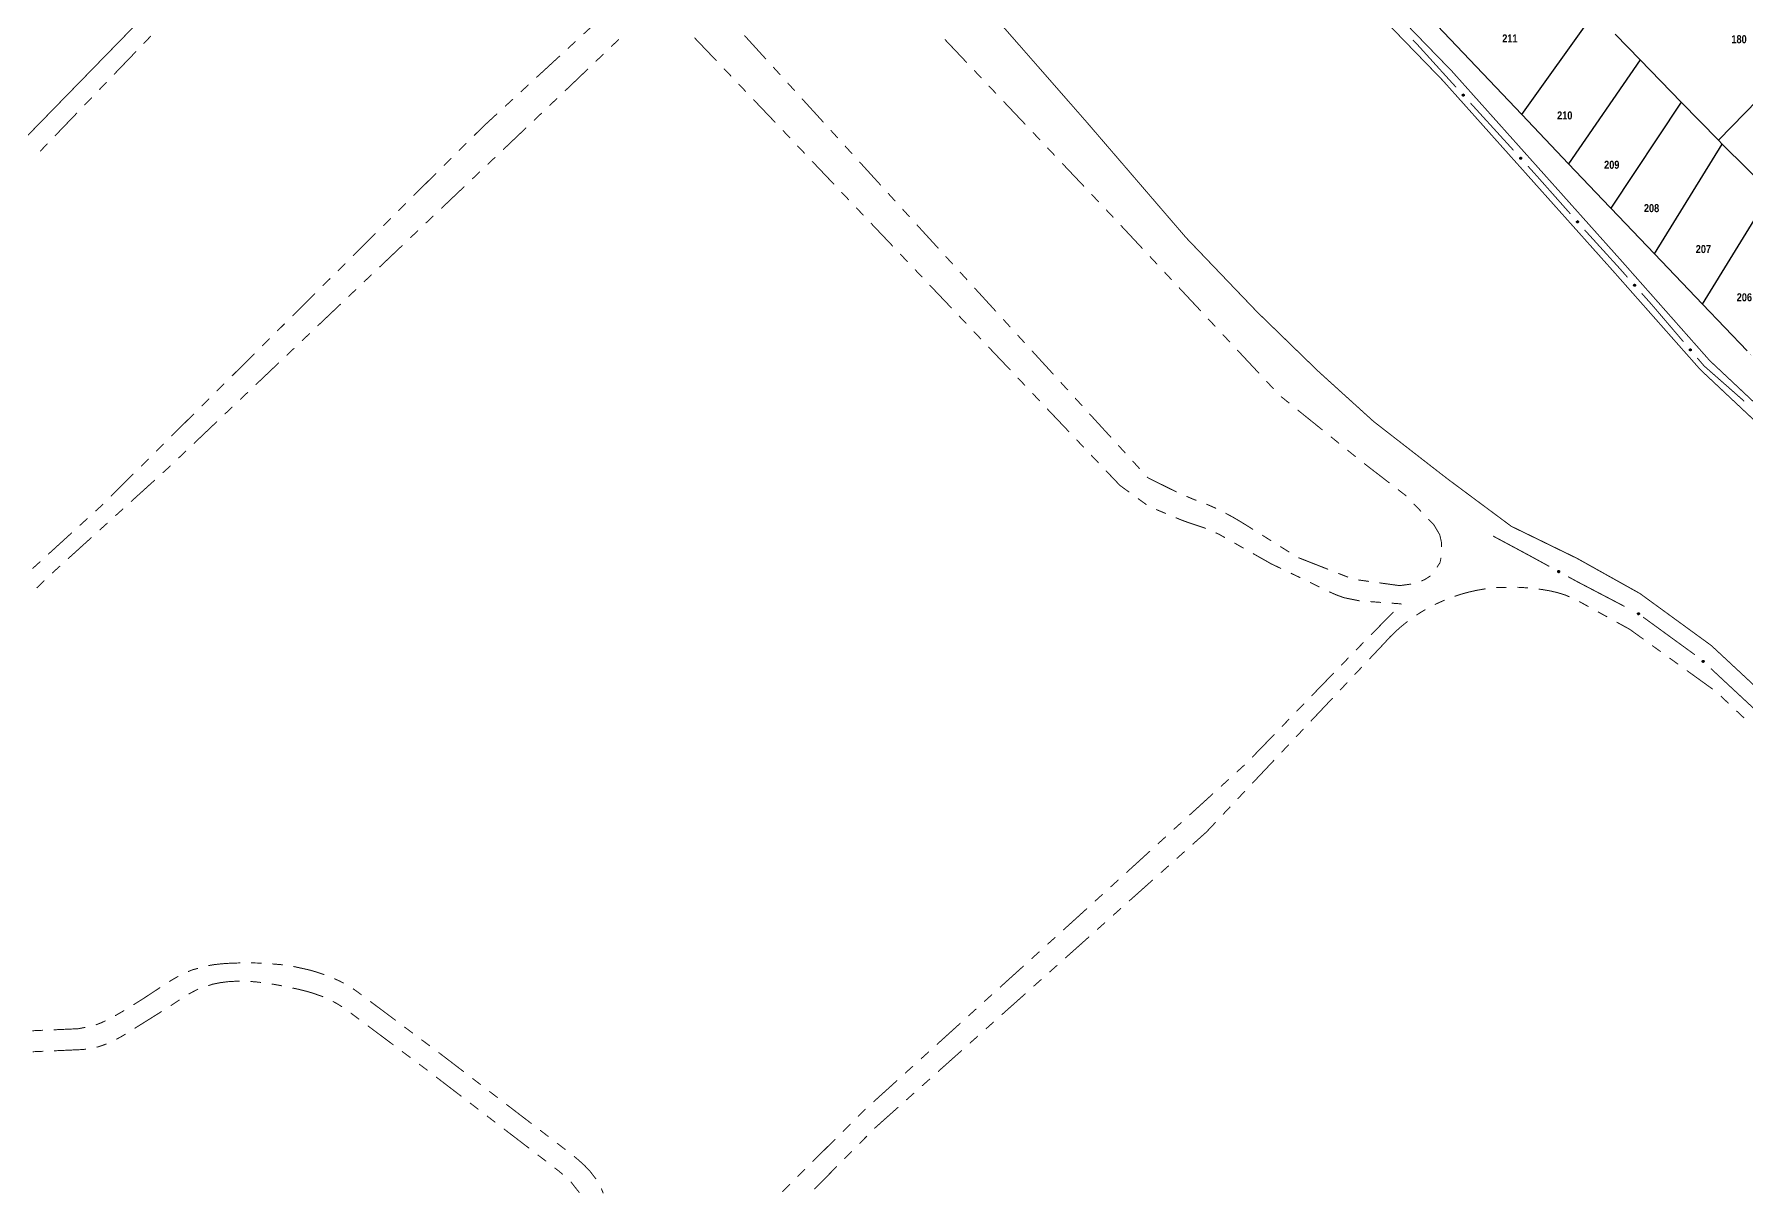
# Model space of a CAD drawing. Extents: x 201549 to 203722, y 4857623 to 4859778.
# Drawn here: x 202361.1 to 202682.2, y 4858445.6 to 4858662.5 of the extents above; entities that cross this region are included whole.
import ezdxf
from ezdxf.enums import TextEntityAlignment as Align

# ---------------------------------------------------------------- set-up
doc = ezdxf.new("R2010")
doc.units = 0
doc.header["$LTSCALE"] = 1.5
doc.header["$MEASUREMENT"] = 0
for name, color, linetype in [('CD-MALHA-LOTES', 40, 'CONTINUOUS'), ('RU-QUADRAS', 6, 'CONTINUOUS'), ('SV-EIXO-RUA-N-PAV', 6, 'CONTINUOUS'), ('SV-RUA-NAO-PAV-S-GUIA-C-GUIA', 7, 'CONTINUOUS'), ('Th_NmrPort', 1, 'CONTINUOUS')]:
    doc.layers.add(name, color=color, linetype=linetype)
doc.styles.get("Standard").update_dxf_attribs({"font": 'swisscbo.ttf'})

msp = doc.modelspace()

# ---------------------------------------------------------------- linework, layer by layer
at = {"layer": 'CD-MALHA-LOTES', "linetype": 'Continuous'}
for p, q in [((202639.97, 4858647.48), (202653.62, 4858666.52)), ((202624.1, 4858664.19), (202639.97, 4858647.48)), ((202657.49, 4858662.54), (202662.15, 4858657.75)), ((202676.85, 4858642.64), (202694.57, 4858660.83)), ((202662.15, 4858657.75), (202648.75, 4858638.23)), ((202662.15, 4858657.75), (202669.87, 4858649.81)), ((202669.87, 4858649.81), (202656.65, 4858629.91)), ((202669.87, 4858649.81), (202676.85, 4858642.64)), ((202639.97, 4858647.48), (202648.75, 4858638.23)), ((202677.58, 4858641.91), (202676.85, 4858642.64)), ((202664.86, 4858621.32), (202677.58, 4858641.91)), ((202677.58, 4858641.91), (202686.74, 4858632.86)), ((202648.75, 4858638.23), (202656.5, 4858630.07)), ((202673.85, 4858611.92), (202686.74, 4858632.86)), ((202656.5, 4858630.07), (202656.65, 4858629.91)), ((202656.65, 4858629.91), (202664.86, 4858621.32)), ((202664.86, 4858621.32), (202673.85, 4858611.92)), ((202673.85, 4858611.92), (202682.24, 4858603.14))]:
    msp.add_line(p, q, dxfattribs=at)
at = {"layer": 'RU-QUADRAS', "linetype": 'Continuous'}
for points in [[(202661.4, 4858799.58, 0.01, 0.01, 0), (202688.71, 4858841.53, 0.01, 0.01, 0), (202804.15, 4858719.63, 0.01, 0.01, 0), (202884.93, 4858635.86, 0.01, 0.01, 0), (202855.53, 4858589.33, 0.01, 0.01, 0.002334857)], [(202628.51, 4858747.6, 0.01, 0.01, 0), (202656.66, 4858788.67, 0.01, 0.01, 0.0019107617), (202823.41, 4858611.49, 0.01, 0.01, 0), (202825.02, 4858613.07, 0.01, 0.01, 0), (202852.56, 4858583.72, 0.01, 0.01, 0), (202823.87, 4858538.54, 0.01, 0.01, 0), (202760.3, 4858605.5, 0.01, 0.01, 0), (202761.22, 4858606.41, 0.01, 0.01, 0), (202682.66, 4858688.47, 0.01, 0.01, 0)], [(202595.46, 4858694.35, 0.01, 0.01, 0), (202622.38, 4858736.81, 0.01, 0.01, 0), (202694.57, 4858660.83, 0.01, 0.01, 0), (202716.7, 4858638.27, 0.01, 0.01, 0), (202765.13, 4858586.05, 0.01, 0.01, 0), (202784.57, 4858564.59, 0.01, 0.01, 0), (202792.21, 4858554.62, 0.01, 0.01, 0), (202814.98, 4858532.14, 0.01, 0.01, 0), (202788.85, 4858491.77, 0.01, 0.01, 0), (202763.69, 4858517.5, 0.01, 0.01, 0)]]:
    msp.add_lwpolyline(points, format="xyseb", close=True, dxfattribs=at)
at = {"layer": 'SV-EIXO-RUA-N-PAV', "const_width": 0.18}
for points in [[(202620.569118, 4858660.410658), (202619.560248, 4858661.437838)], [(202620.945112, 4858659.995335), (202620.569118, 4858660.410658)], [(202625.860558, 4858654.565726), (202620.945112, 4858659.995335)], [(202626.315629, 4858654.065958), (202625.860558, 4858654.565726)], [(202627.662168, 4858652.587164), (202626.315629, 4858654.065958)], [(202638.434481, 4858640.75681), (202630.355247, 4858649.629575)], [(202642.406026, 4858636.395186), (202641.127559, 4858637.799221)], [(202642.473064, 4858636.319498), (202642.406026, 4858636.395186)], [(202649.103416, 4858628.833616), (202642.473064, 4858636.319498)], [(202651.94045, 4858625.630513), (202651.755557, 4858625.839263)], [(202652.425742, 4858625.097093), (202651.94045, 4858625.630513)], [(202658.142952, 4858618.812887), (202652.425742, 4858625.097093)], [(202658.477629, 4858618.435712), (202658.142952, 4858618.812887)], [(202659.805048, 4858616.939731), (202658.477629, 4858618.435712)], [(202664.601756, 4858611.533918), (202662.459887, 4858613.94777)], [(202665.103241, 4858610.945819), (202664.601756, 4858611.533918)], [(202670.294043, 4858604.85849), (202665.103241, 4858610.945819)], [(202674.166385, 4858600.317338), (202672.889444, 4858601.814825)], [(202674.190406, 4858600.296204), (202674.166385, 4858600.317338)], [(202681.51767, 4858593.849098), (202674.190406, 4858600.296204)], [(202681.691185, 4858593.68302), (202681.51767, 4858593.849098)], [(202634.580548, 4858568.423061), (202640.748976, 4858565.113908)], [(202640.748976, 4858565.113908), (202640.88065, 4858565.043269)], [(202640.88065, 4858565.043269), (202645.138415, 4858562.719582)], [(202648.649557, 4858560.803367), (202650.405128, 4858559.845259)], [(202650.405128, 4858559.845259), (202650.5111, 4858559.787424)], [(202650.5111, 4858559.787424), (202659.264072, 4858555.206429)], [(202662.725389, 4858553.218575), (202672.424997, 4858546.153336)], [(202675.451627, 4858543.547793), (202684.233686, 4858535.370052)]]:
    msp.add_lwpolyline(points, dxfattribs=at)
at = {"layer": 'SV-EIXO-RUA-N-PAV'}
for points in [[(202629.02405, 4858650.928019), (202628.975168, 4858650.929613), (202628.933482, 4858650.94098), (202628.901442, 4858650.960467), (202628.87762, 4858650.985069), (202628.856083, 4858651.012984), (202628.840579, 4858651.045918), (202628.831468, 4858651.086283), (202628.832723, 4858651.13533), (202628.847173, 4858651.177268), (202628.864598, 4858651.209702), (202628.888822, 4858651.23602), (202628.91629, 4858651.256487), (202628.951033, 4858651.27146), (202628.992029, 4858651.280294), (202629.041317, 4858651.277838), (202629.082109, 4858651.266415), (202629.112604, 4858651.246752), (202629.138908, 4858651.222232), (202629.160553, 4858651.19347), (202629.175586, 4858651.161053), (202629.184406, 4858651.11976), (202629.181337, 4858651.071145), (202629.170408, 4858651.03033), (202629.151179, 4858650.999567), (202629.126455, 4858650.974214), (202629.09872, 4858650.952273), (202629.066262, 4858650.935309), (202629.02405, 4858650.928019)], [(202639.796363, 4858639.097665), (202639.74748, 4858639.099259), (202639.705794, 4858639.110625), (202639.673755, 4858639.130112), (202639.649932, 4858639.154715), (202639.628396, 4858639.18263), (202639.612892, 4858639.215564), (202639.603781, 4858639.255929), (202639.605036, 4858639.304976), (202639.619486, 4858639.346914), (202639.63691, 4858639.379348), (202639.661134, 4858639.405665), (202639.688603, 4858639.426133), (202639.723345, 4858639.441106), (202639.764342, 4858639.44994), (202639.81363, 4858639.447484), (202639.854421, 4858639.436061), (202639.884917, 4858639.416398), (202639.91122, 4858639.391878), (202639.932866, 4858639.363115), (202639.947899, 4858639.330699), (202639.956719, 4858639.289406), (202639.95365, 4858639.240791), (202639.942721, 4858639.199976), (202639.923492, 4858639.169213), (202639.898768, 4858639.14386), (202639.871033, 4858639.121918), (202639.838575, 4858639.104955), (202639.796363, 4858639.097665)], [(202650.442347, 4858627.155895), (202650.393491, 4858627.158162), (202650.351965, 4858627.1701), (202650.320197, 4858627.190026), (202650.296715, 4858627.214954), (202650.275564, 4858627.243162), (202650.260515, 4858627.276307), (202650.25196, 4858627.316793), (202650.25389, 4858627.365818), (202650.268915, 4858627.407554), (202650.286784, 4858627.439744), (202650.311368, 4858627.465726), (202650.339115, 4858627.485814), (202650.374061, 4858627.500308), (202650.415175, 4858627.508577), (202650.464424, 4858627.505444), (202650.505055, 4858627.49346), (202650.535277, 4858627.47338), (202650.561241, 4858627.4485), (202650.582489, 4858627.419443), (202650.597074, 4858627.386822), (202650.605325, 4858627.345412), (202650.601588, 4858627.296843), (202650.590099, 4858627.256183), (202650.570448, 4858627.225687), (202650.545378, 4858627.200677), (202650.517343, 4858627.179119), (202650.484656, 4858627.162604), (202650.442347, 4858627.155895)], [(202661.145491, 4858615.263217), (202661.096633, 4858615.26544), (202661.055096, 4858615.277341), (202661.02331, 4858615.297238), (202660.999806, 4858615.322145), (202660.97863, 4858615.350334), (202660.96355, 4858615.383465), (202660.954959, 4858615.423944), (202660.956844, 4858615.472971), (202660.971832, 4858615.51472), (202660.989672, 4858615.546927), (202661.014232, 4858615.572931), (202661.041961, 4858615.593043), (202661.076894, 4858615.607569), (202661.118, 4858615.615875), (202661.167253, 4858615.612786), (202661.207894, 4858615.600839), (202661.238134, 4858615.580786), (202661.264121, 4858615.55593), (202661.285395, 4858615.526891), (202661.30001, 4858615.494284), (202661.308298, 4858615.452881), (202661.304605, 4858615.404309), (202661.293152, 4858615.363639), (202661.273529, 4858615.333125), (202661.248481, 4858615.308092), (202661.220466, 4858615.286509), (202661.187793, 4858615.269964), (202661.145491, 4858615.263217)], [(202671.601209, 4858603.155903), (202671.552404, 4858603.159087), (202671.51111, 4858603.171804), (202671.479722, 4858603.192324), (202671.456713, 4858603.217688), (202671.436096, 4858603.246289), (202671.421672, 4858603.279711), (202671.413879, 4858603.320351), (202671.41673, 4858603.369331), (202671.432537, 4858603.410777), (202671.451008, 4858603.442626), (202671.476076, 4858603.468141), (202671.504195, 4858603.487704), (202671.539407, 4858603.501539), (202671.580669, 4858603.509034), (202671.629851, 4858603.504975), (202671.670249, 4858603.49223), (202671.700089, 4858603.471586), (202671.725581, 4858603.446222), (202671.746279, 4858603.416771), (202671.760249, 4858603.383882), (202671.76772, 4858603.342324), (202671.763071, 4858603.293834), (202671.750819, 4858603.253397), (202671.730599, 4858603.223276), (202671.705064, 4858603.198741), (202671.676629, 4858603.177714), (202671.643636, 4858603.161816), (202671.601209, 4858603.155903)], [(202646.8206, 4858561.926932), (202646.867324, 4858561.941385), (202646.910436, 4858561.944253), (202646.947083, 4858561.936294), (202646.977632, 4858561.920818), (202647.007103, 4858561.901465), (202647.03251, 4858561.875397), (202647.054301, 4858561.840219), (202647.069128, 4858561.79345), (202647.069163, 4858561.749093), (202647.063283, 4858561.712747), (202647.048979, 4858561.679963), (202647.029699, 4858561.651649), (202647.001749, 4858561.626152), (202646.965883, 4858561.604418), (202646.918495, 4858561.590646), (202646.876209, 4858561.588125), (202646.840965, 4858561.596754), (202646.808097, 4858561.611342), (202646.778247, 4858561.631461), (202646.753454, 4858561.657193), (202646.731635, 4858561.693343), (202646.718663, 4858561.740296), (202646.715667, 4858561.782442), (202646.723798, 4858561.817798), (202646.738889, 4858561.849834), (202646.75794, 4858561.879628), (202646.783081, 4858561.906259), (202646.8206, 4858561.926932)], [(202661.814117, 4858554.018538), (202661.862321, 4858554.026814), (202661.905441, 4858554.02407), (202661.940747, 4858554.011429), (202661.969033, 4858553.992125), (202661.995747, 4858553.969115), (202662.017562, 4858553.939975), (202662.034611, 4858553.90227), (202662.043252, 4858553.853974), (202662.037538, 4858553.809985), (202662.026997, 4858553.774709), (202662.008565, 4858553.744054), (202661.985778, 4858553.718478), (202661.95476, 4858553.696818), (202661.91638, 4858553.679915), (202661.867606, 4858553.672401), (202661.82535, 4858553.675381), (202661.791522, 4858553.688504), (202661.760821, 4858553.707229), (202661.73383, 4858553.731047), (202661.712581, 4858553.759775), (202661.695631, 4858553.798448), (202661.688853, 4858553.846686), (202661.691344, 4858553.888865), (202661.703989, 4858553.922869), (202661.723104, 4858553.952679), (202661.745856, 4858553.979753), (202661.774236, 4858554.002901), (202661.814117, 4858554.018538)], [(202673.957817, 4858545.089226), (202674.006665, 4858545.09166), (202674.049145, 4858545.083763), (202674.08268, 4858545.066979), (202674.108446, 4858545.04442), (202674.132207, 4858545.018373), (202674.150369, 4858544.986826), (202674.162771, 4858544.947348), (202674.165557, 4858544.898364), (202674.154607, 4858544.855379), (202674.139911, 4858544.821621), (202674.117936, 4858544.793399), (202674.092245, 4858544.770741), (202674.058852, 4858544.752959), (202674.018722, 4858544.740781), (202673.969399, 4858544.739172), (202673.927806, 4858544.7472), (202673.895796, 4858544.764286), (202673.867563, 4858544.786558), (202673.843624, 4858544.813441), (202673.825974, 4858544.844511), (202673.813786, 4858544.884938), (202673.812843, 4858544.933641), (202673.820376, 4858544.975216), (202673.837008, 4858545.007458), (202673.859561, 4858545.03476), (202673.885397, 4858545.058909), (202673.916348, 4858545.078486), (202673.957817, 4858545.089226)]]:
    msp.add_lwpolyline(points, close=True, dxfattribs=at)
for points in [[(202629.02405, 4858650.928019), (202628.831468, 4858651.086283)], [(202629.066262, 4858650.935309), (202628.832723, 4858651.13533)], [(202629.04592, 4858650.933496), (202628.835859, 4858651.109468)], [(202628.975168, 4858650.929613), (202628.840579, 4858651.045918)], [(202628.997459, 4858650.929969), (202628.841314, 4858651.060916)], [(202629.079411, 4858650.947383), (202628.842709, 4858651.152613)], [(202629.09872, 4858650.952273), (202628.847173, 4858651.177268)], [(202628.951376, 4858650.93599), (202628.85502, 4858651.02357)], [(202628.933482, 4858650.94098), (202628.856083, 4858651.012984)], [(202629.109228, 4858650.965306), (202628.857916, 4858651.188606)], [(202629.126455, 4858650.974214), (202628.864598, 4858651.209702)], [(202629.137387, 4858650.989102), (202628.879826, 4858651.22332)], [(202629.151179, 4858650.999567), (202628.888822, 4858651.23602)], [(202629.159026, 4858651.018032), (202628.904958, 4858651.24436)], [(202629.170408, 4858651.03033), (202628.91629, 4858651.256487)], [(202629.175152, 4858651.053017), (202628.937621, 4858651.261183)], [(202629.181337, 4858651.071145), (202628.951033, 4858651.27146)], [(202629.179155, 4858651.097261), (202628.973959, 4858651.273971)], [(202629.184406, 4858651.11976), (202628.992029, 4858651.280294)], [(202629.174529, 4858651.142876), (202629.02224, 4858651.273643)], [(202629.175586, 4858651.161053), (202629.041317, 4858651.277838)], [(202629.164678, 4858651.180042), (202629.066394, 4858651.267712)], [(202629.160553, 4858651.19347), (202629.082109, 4858651.266415)], [(202639.796363, 4858639.097665), (202639.603781, 4858639.255929)], [(202639.838575, 4858639.104955), (202639.605036, 4858639.304976)], [(202639.818233, 4858639.103142), (202639.608172, 4858639.279113)], [(202639.74748, 4858639.099259), (202639.612892, 4858639.215564)], [(202639.769771, 4858639.099615), (202639.613627, 4858639.230562)], [(202639.851724, 4858639.117029), (202639.615021, 4858639.322259)], [(202639.871033, 4858639.121918), (202639.619486, 4858639.346914)], [(202639.723689, 4858639.105636), (202639.627333, 4858639.193216)], [(202639.705794, 4858639.110625), (202639.628396, 4858639.18263)], [(202639.88154, 4858639.134952), (202639.630229, 4858639.358252)], [(202639.898768, 4858639.14386), (202639.63691, 4858639.379348)], [(202639.9097, 4858639.158748), (202639.652138, 4858639.392966)], [(202639.923492, 4858639.169213), (202639.661134, 4858639.405665)], [(202639.931339, 4858639.187678), (202639.677271, 4858639.414005)], [(202639.942721, 4858639.199976), (202639.688603, 4858639.426133)], [(202639.947465, 4858639.222662), (202639.709934, 4858639.430829)], [(202639.95365, 4858639.240791), (202639.723345, 4858639.441106)], [(202639.951468, 4858639.266907), (202639.746272, 4858639.443617)], [(202639.956719, 4858639.289406), (202639.764342, 4858639.44994)], [(202639.946842, 4858639.312522), (202639.794552, 4858639.443289)], [(202639.947899, 4858639.330699), (202639.81363, 4858639.447484)], [(202639.936991, 4858639.349688), (202639.838707, 4858639.437358)], [(202639.932866, 4858639.363115), (202639.854421, 4858639.436061)], [(202650.442347, 4858627.155895), (202650.25196, 4858627.316793)], [(202650.484656, 4858627.162604), (202650.25389, 4858627.365818)], [(202650.46429, 4858627.161071), (202650.25667, 4858627.339915)], [(202650.393491, 4858627.158162), (202650.260515, 4858627.276307)], [(202650.415785, 4858627.158211), (202650.261456, 4858627.291293)], [(202650.497969, 4858627.174496), (202650.264112, 4858627.382962)], [(202650.517343, 4858627.179119), (202650.268915, 4858627.407554)], [(202650.36979, 4858627.164865), (202650.274648, 4858627.253762)], [(202650.351965, 4858627.1701), (202650.275564, 4858627.243162)], [(202650.528029, 4858627.192007), (202650.279813, 4858627.418743)], [(202650.545378, 4858627.200677), (202650.286784, 4858627.439744)], [(202650.556514, 4858627.215413), (202650.302198, 4858627.453152)], [(202650.570448, 4858627.225687), (202650.311368, 4858627.465726)], [(202650.578548, 4858627.244043), (202650.327618, 4858627.473844)], [(202650.590099, 4858627.256183), (202650.339115, 4858627.485814)], [(202650.595154, 4858627.278802), (202650.360509, 4858627.490216)], [(202650.601588, 4858627.296843), (202650.374061, 4858627.500308)], [(202650.599765, 4858627.322988), (202650.397019, 4858627.502503)], [(202650.605325, 4858627.345412), (202650.415175, 4858627.508577)], [(202650.595767, 4858627.368662), (202650.445291, 4858627.501511)], [(202650.597074, 4858627.386822), (202650.464424, 4858627.505444)], [(202650.586428, 4858627.40596), (202650.48936, 4858627.494973)], [(202650.582489, 4858627.419443), (202650.505055, 4858627.49346)], [(202661.145491, 4858615.263217), (202660.954959, 4858615.423944)], [(202661.187793, 4858615.269964), (202660.956844, 4858615.472971)], [(202661.167429, 4858615.268413), (202660.959648, 4858615.44707)], [(202661.096633, 4858615.26544), (202660.96355, 4858615.383465)], [(202661.118927, 4858615.265509), (202660.964478, 4858615.398453)], [(202661.201096, 4858615.281869), (202660.967051, 4858615.490124)], [(202661.220466, 4858615.286509), (202660.971832, 4858615.51472)], [(202661.072925, 4858615.272122), (202660.977703, 4858615.360933)], [(202661.055096, 4858615.277341), (202660.97863, 4858615.350334)], [(202661.231141, 4858615.299406), (202660.98272, 4858615.525919)], [(202661.248481, 4858615.308092), (202660.989672, 4858615.546927)], [(202661.259604, 4858615.322838), (202661.005074, 4858615.560348)], [(202661.273529, 4858615.333125), (202661.014232, 4858615.572931)], [(202661.281612, 4858615.351488), (202661.030475, 4858615.581063)], [(202661.293152, 4858615.363639), (202661.041961, 4858615.593043)], [(202661.298187, 4858615.386262), (202661.063351, 4858615.597465)], [(202661.304605, 4858615.404309), (202661.076894, 4858615.607569)], [(202661.302758, 4858615.430452), (202661.09985, 4858615.609785)], [(202661.308298, 4858615.452881), (202661.118, 4858615.615875)], [(202661.298719, 4858615.476123), (202661.148123, 4858615.608836)], [(202661.30001, 4858615.494284), (202661.167253, 4858615.612786)], [(202661.289346, 4858615.513412), (202661.192198, 4858615.602338)], [(202661.285395, 4858615.526891), (202661.207894, 4858615.600839)], [(202671.763071, 4858603.293834), (202671.539407, 4858603.501539)], [(202671.76174, 4858603.320008), (202671.562403, 4858603.503302)], [(202671.76772, 4858603.342324), (202671.580669, 4858603.509034)], [(202671.758601, 4858603.365749), (202671.610647, 4858603.501403)], [(202671.760249, 4858603.383882), (202671.629851, 4858603.504975)], [(202671.601209, 4858603.155903), (202671.413879, 4858603.320351)], [(202671.643636, 4858603.161816), (202671.41673, 4858603.369331)], [(202671.623245, 4858603.160666), (202671.419023, 4858603.34338)], [(202671.552404, 4858603.159087), (202671.421672, 4858603.279711)], [(202671.574695, 4858603.158718), (202671.422895, 4858603.294677)], [(202671.657171, 4858603.173456), (202671.427273, 4858603.38628)], [(202671.676629, 4858603.177714), (202671.432537, 4858603.410777)], [(202671.528833, 4858603.166235), (202671.435379, 4858603.256904)], [(202671.51111, 4858603.171804), (202671.436096, 4858603.246289)], [(202671.687555, 4858603.190398), (202671.443644, 4858603.421759)], [(202671.705064, 4858603.198741), (202671.451008, 4858603.442626)], [(202671.716474, 4858603.213265), (202671.466671, 4858603.455741)], [(202671.730599, 4858603.223276), (202671.476076, 4858603.468141)], [(202671.739043, 4858603.241476), (202671.492475, 4858603.475952)], [(202671.750819, 4858603.253397), (202671.504195, 4858603.487704)], [(202671.756299, 4858603.275917), (202671.525668, 4858603.491703)], [(202671.749964, 4858603.403216), (202671.654586, 4858603.494038)], [(202671.746279, 4858603.416771), (202671.670249, 4858603.49223)], [(202646.715667, 4858561.782442), (202647.029699, 4858561.651649)], [(202646.71859, 4858561.75945), (202647.01107, 4858561.640245)], [(202646.72241, 4858561.797782), (202647.03645, 4858561.666811)], [(202646.723798, 4858561.817798), (202647.048979, 4858561.679963)], [(202646.733417, 4858561.832192), (202647.053336, 4858561.694904)], [(202646.738889, 4858561.849834), (202647.063283, 4858561.712747)], [(202646.752264, 4858561.863878), (202647.06271, 4858561.734868)], [(202646.75794, 4858561.879628), (202647.069163, 4858561.749093)], [(202646.774595, 4858561.890554), (202647.065333, 4858561.773854)], [(202646.783081, 4858561.906259), (202647.069128, 4858561.79345)], [(202646.801717, 4858561.914615), (202647.05772, 4858561.816872)], [(202646.8206, 4858561.926932), (202647.054301, 4858561.840219)], [(202646.84637, 4858561.933771), (202647.036712, 4858561.860981)], [(202646.867324, 4858561.941385), (202647.03251, 4858561.875397)], [(202646.891893, 4858561.943126), (202647.011563, 4858561.891806)], [(202646.910436, 4858561.944253), (202647.007103, 4858561.901465)], [(202646.718663, 4858561.740296), (202647.001749, 4858561.626152)], [(202646.729252, 4858561.716323), (202646.980899, 4858561.616294)], [(202646.731635, 4858561.693343), (202646.965883, 4858561.604418)], [(202646.748518, 4858561.674718), (202646.935157, 4858561.600841)], [(202646.753454, 4858561.657193), (202646.918495, 4858561.590646)], [(202646.769964, 4858561.642806), (202646.891486, 4858561.59203)], [(202646.778247, 4858561.631461), (202646.876209, 4858561.588125)], [(202661.688853, 4858553.846686), (202661.95476, 4858553.696818)], [(202661.691263, 4858553.865688), (202661.965828, 4858553.709585)], [(202661.691344, 4858553.888865), (202661.985778, 4858553.718478)], [(202661.695631, 4858553.798448), (202661.91638, 4858553.679915)], [(202661.696247, 4858553.821543), (202661.932808, 4858553.689745)], [(202661.700019, 4858553.903202), (202661.994437, 4858553.732638)], [(202661.703989, 4858553.922869), (202662.008565, 4858553.744054)], [(202661.709958, 4858553.777792), (202661.885449, 4858553.68035)], [(202661.712581, 4858553.759775), (202661.867606, 4858553.672401)], [(202661.715392, 4858553.935895), (202662.014821, 4858553.758305)], [(202661.723104, 4858553.952679), (202662.026997, 4858553.774709)], [(202661.727088, 4858553.743369), (202661.841004, 4858553.677273)], [(202661.73383, 4858553.731047), (202661.82535, 4858553.675381)], [(202661.738187, 4858553.964871), (202662.029296, 4858553.796717)], [(202661.745856, 4858553.979753), (202662.037538, 4858553.809985)], [(202661.763786, 4858553.988428), (202662.036949, 4858553.835035)], [(202661.774236, 4858554.002901), (202662.043252, 4858553.853974)], [(202661.793797, 4858554.008771), (202662.034975, 4858553.878676)], [(202661.814117, 4858554.018538), (202662.034611, 4858553.90227)], [(202661.840557, 4858554.021979), (202662.019861, 4858553.925136)], [(202661.862321, 4858554.026814), (202662.017562, 4858553.939975)], [(202661.886908, 4858554.025356), (202661.998918, 4858553.95896)], [(202661.905441, 4858554.02407), (202661.995747, 4858553.969115)], [(202673.812843, 4858544.933641), (202674.058852, 4858544.752959)], [(202673.813786, 4858544.884938), (202674.018722, 4858544.740781)], [(202673.817167, 4858544.907792), (202674.03621, 4858544.74857)], [(202673.817515, 4858544.952217), (202674.071372, 4858544.764305)], [(202673.820376, 4858544.975216), (202674.092245, 4858544.770741)], [(202673.825532, 4858544.862713), (202673.988067, 4858544.744924)], [(202673.825974, 4858544.844511), (202673.969399, 4858544.739172)], [(202673.830707, 4858544.988409), (202674.10254, 4858544.78376)], [(202673.837008, 4858545.007458), (202674.117936, 4858544.793399)], [(202673.838408, 4858544.826484), (202673.943574, 4858544.7472)], [(202673.843624, 4858544.813441), (202673.927806, 4858544.7472)], [(202673.849892, 4858545.019023), (202674.125856, 4858544.806796)], [(202673.859561, 4858545.03476), (202674.139911, 4858544.821621)], [(202673.875997, 4858545.045055), (202674.144834, 4858544.843195)], [(202673.885397, 4858545.058909), (202674.154607, 4858544.855379)], [(202673.904238, 4858545.065371), (202674.157028, 4858544.880318)], [(202673.916348, 4858545.078486), (202674.165557, 4858544.898364)], [(202673.936472, 4858545.081967), (202674.160303, 4858544.923881)], [(202673.957817, 4858545.089226), (202674.162771, 4858544.947348)], [(202673.984479, 4858545.08947), (202674.150871, 4858544.971819)], [(202674.006665, 4858545.09166), (202674.150369, 4858544.986826)], [(202674.0309, 4858545.087263), (202674.134137, 4858545.00791)], [(202674.049145, 4858545.083763), (202674.132207, 4858545.018373)]]:
    msp.add_lwpolyline(points, dxfattribs=at)
at = {"layer": 'SV-RUA-NAO-PAV-S-GUIA-C-GUIA', "const_width": 0.18}
for points in [[(202318.585649, 4858977.370266), (202374.14505, 4858917.261829), (202405.011399, 4858887.104291), (202418.552271, 4858872.636165), (202455.927819, 4858832.70121), (202524.504448, 4858762.252487), (202563.225698, 4858719.612693), (202595.416012, 4858684.554781), (202625.13659, 4858653.891855), (202656.829704, 4858618.431384), (202673.455837, 4858599.628108), (202693.126151, 4858581.137909), (202720.939641, 4858552.319247), (202748.537629, 4858526.5033), (202771.893894, 4858500.219096), (202791.309873, 4858483.253772)], [(202318.584969, 4858899.062128), (202357.210689, 4858861.674291), (202417.930268, 4858799.067125), (202484.835052, 4858730.082474), (202558.268677, 4858646.20367), (202577.057863, 4858624.355754), (202590.362812, 4858610.444513), (202601.805606, 4858599.328868), (202612.190919, 4858589.910854), (202626.028535, 4858579.155633), (202638.008993, 4858570.244884), (202650.323711, 4858564.239026), (202662.142281, 4858557.630372), (202675.525263, 4858547.874457), (202690.690722, 4858533.752577), (202705.536082, 4858518.412371), (202722.813143, 4858501.565689)], [(202318.582402, 4858603.358945), (202323.905298, 4858608.538537), (202359.292181, 4858642.972732), (202396.656098, 4858681.31034), (202429.536082, 4858716.907216), (202413.958388, 4858733.057005), (202392.608247, 4858755.319588), (202365.762887, 4858729.340206), (202318.583101, 4858683.808736)], [(202823.685545, 4858534.622705), (202819.781804, 4858537.563798), (202816.227273, 4858539.351122), (202811.472569, 4858541.483855), (202806.05825, 4858545.616243), (202780.797, 4858573.344238), (202750.675664, 4858604.255791), (202704.826679, 4858654.024432), (202644.420539, 4858718.449989), (202621.938144, 4858742.608247), (202606.226804, 4858716.257732), (202597.938144, 4858701.721649), (202592.494845, 4858691.701031), (202597.19088, 4858686.22921), (202626.922861, 4858655.55452), (202658.653185, 4858620.052414), (202675.208997, 4858601.328669), (202694.840485, 4858582.874966), (202722.65191, 4858554.058444), (202750.286622, 4858528.208144), (202773.621695, 4858501.947789), (202792.575485, 4858485.297679)], [(202381.564433, 4858660.756085), (202382.949771, 4858662.198596)], [(202465.526294, 4858663.910575), (202464.055789, 4858662.554989)], [(202470.686876, 4858661.573312), (202469.242778, 4858660.189628)], [(202488.995128, 4858657.543846), (202484.854704, 4858661.886298)], [(202494.239, 4858662.290942), (202498.277396, 4858657.853447)], [(202535.920232, 4858657.214114), (202531.795244, 4858661.571232)], [(202376.023079, 4858654.986041), (202380.179094, 4858659.313574)], [(202459.644272, 4858658.488231), (202455.232754, 4858654.421474)], [(202462.585283, 4858661.199403), (202461.114777, 4858659.843817)], [(202467.798681, 4858658.805944), (202466.354583, 4858657.422259)], [(202464.910486, 4858656.038575), (202461.300242, 4858652.579364)], [(202491.75541, 4858654.648878), (202490.375269, 4858656.096362)], [(202499.623528, 4858656.374282), (202500.969659, 4858654.895117)], [(202538.670224, 4858654.309369), (202537.295228, 4858655.761742)], [(202373.252402, 4858652.101019), (202374.637741, 4858653.54353)], [(202453.762249, 4858653.065888), (202452.291743, 4858651.710302)], [(202461.11919, 4858652.405887), (202460.576083, 4858651.889734)], [(202461.300242, 4858652.579364), (202461.11919, 4858652.405887)], [(202494.515693, 4858651.75391), (202493.135552, 4858653.201394)], [(202502.315791, 4858653.415952), (202503.661923, 4858651.936787)], [(202541.420217, 4858651.404624), (202540.045221, 4858652.856997)], [(202370.481726, 4858649.215998), (202371.867064, 4858650.658509)], [(202450.821237, 4858650.354716), (202449.350732, 4858648.99913)], [(202459.126352, 4858650.511953), (202457.676621, 4858649.134172)], [(202500.036258, 4858645.963973), (202495.895834, 4858650.306425)], [(202505.008055, 4858650.457622), (202509.04645, 4858646.020127)], [(202546.920201, 4858645.595135), (202542.795213, 4858649.952252)], [(202364.940372, 4858643.445954), (202369.096387, 4858647.773487)], [(202445.247423, 4858645.216495), (202443.531129, 4858643.511561)], [(202445.674467, 4858645.610166), (202445.247423, 4858645.216495)], [(202447.880226, 4858647.643545), (202445.674467, 4858645.610166)], [(202456.22689, 4858647.756391), (202454.777159, 4858646.37861)], [(202362.169696, 4858640.560932), (202363.555034, 4858642.003443)], [(202442.112227, 4858642.102051), (202440.693325, 4858640.692541)], [(202453.327428, 4858645.00083), (202448.978235, 4858640.867487)], [(202502.791719, 4858643.064418), (202501.414833, 4858644.515)], [(202510.392582, 4858644.540962), (202511.738713, 4858643.061797)], [(202549.670193, 4858642.69039), (202548.295197, 4858644.142762)], [(202439.274424, 4858639.283031), (202437.855522, 4858637.873521)], [(202447.528504, 4858639.489706), (202446.078773, 4858638.111925)], [(202505.54549, 4858640.163256), (202504.168604, 4858641.613837)], [(202513.084845, 4858641.582631), (202514.430977, 4858640.103466)], [(202552.420185, 4858639.785645), (202551.045189, 4858641.238017)], [(202436.436621, 4858636.464011), (202432.179916, 4858632.235482)], [(202444.629042, 4858636.734145), (202443.179311, 4858635.356364)], [(202511.053032, 4858634.36093), (202506.922375, 4858638.712674)], [(202515.777109, 4858638.624301), (202519.815504, 4858634.186806)], [(202557.92017, 4858633.976155), (202553.795181, 4858638.333272)], [(202441.72958, 4858633.978583), (202437.380387, 4858629.84524)], [(202513.806803, 4858631.459768), (202512.429917, 4858632.910349)], [(202521.161636, 4858632.707641), (202522.507768, 4858631.228476)], [(202560.670162, 4858631.07141), (202559.295166, 4858632.523782)], [(202430.761014, 4858630.825972), (202429.342113, 4858629.416462)], [(202516.560574, 4858628.558605), (202515.183688, 4858630.009186)], [(202523.853899, 4858629.749311), (202523.95284, 4858629.640593)], [(202523.95284, 4858629.640593), (202525.202386, 4858628.272293)], [(202563.054976, 4858628.552393), (202562.045158, 4858629.619038)], [(202427.923211, 4858628.006952), (202426.504309, 4858626.597442)], [(202435.930656, 4858628.46746), (202434.480925, 4858627.089679)], [(202522.068116, 4858622.756279), (202517.937459, 4858627.108023)], [(202526.55106, 4858626.795445), (202530.59708, 4858622.364901)], [(202563.417584, 4858628.164248), (202563.054976, 4858628.552393)], [(202568.878862, 4858622.318357), (202564.782904, 4858626.702775)], [(202425.085408, 4858625.187932), (202420.828703, 4858620.959402)], [(202430.131732, 4858622.956336), (202425.782539, 4858618.822994)], [(202433.031194, 4858625.711898), (202431.581463, 4858624.334117)], [(202419.409801, 4858619.549892), (202417.9909, 4858618.140382)], [(202524.821887, 4858619.855117), (202523.445002, 4858621.305698)], [(202531.945753, 4858620.888053), (202533.294427, 4858619.411205)], [(202571.609501, 4858619.395411), (202570.244181, 4858620.856884)], [(202416.387119, 4858616.547217), (202415.153096, 4858615.321362)], [(202416.571998, 4858616.730872), (202416.387119, 4858616.547217)], [(202424.332808, 4858617.445213), (202422.883077, 4858616.067432)], [(202527.575658, 4858616.953954), (202526.198773, 4858618.404535)], [(202534.6431, 4858617.934357), (202535.991774, 4858616.457509)], [(202574.34014, 4858616.472465), (202572.97482, 4858617.933938)], [(202413.734195, 4858613.911853), (202409.47749, 4858609.683323)], [(202421.433346, 4858614.689651), (202419.983615, 4858613.31187)], [(202533.0832, 4858611.151629), (202528.952544, 4858615.503373)], [(202537.340447, 4858614.980661), (202541.386468, 4858610.550117)], [(202579.801417, 4858610.626574), (202575.705459, 4858615.010993)], [(202416.330411, 4858609.839976), (202414.18469, 4858607.800747)], [(202416.359287, 4858609.867418), (202416.330411, 4858609.839976)], [(202418.533884, 4858611.93409), (202416.359287, 4858609.867418)], [(202408.058588, 4858608.273813), (202406.639687, 4858606.864303)], [(202535.836971, 4858608.250466), (202534.460086, 4858609.701047)], [(202538.590742, 4858605.349303), (202537.213857, 4858606.799884)], [(202542.735141, 4858609.073269), (202544.083815, 4858607.596421)], [(202582.532056, 4858607.703628), (202581.166737, 4858609.165101)], [(202405.220785, 4858605.454793), (202403.801884, 4858604.045283)], [(202409.835497, 4858603.667405), (202408.385766, 4858602.289624)], [(202412.734959, 4858606.422966), (202411.285228, 4858605.045186)], [(202544.098284, 4858599.546978), (202539.967628, 4858603.898722)], [(202545.432488, 4858606.119573), (202546.781162, 4858604.642726)], [(202585.262695, 4858604.780683), (202583.897375, 4858606.242155)], [(202402.382982, 4858602.635773), (202398.126277, 4858598.407243)], [(202406.936035, 4858600.911843), (202402.586842, 4858596.778501)], [(202548.129835, 4858603.165878), (202552.175855, 4858598.735334)], [(202590.723972, 4858598.934791), (202586.628014, 4858603.31921)], [(202396.707376, 4858596.997733), (202395.288474, 4858595.588223)], [(202546.852055, 4858596.645815), (202545.47517, 4858598.096396)], [(202553.524529, 4858597.258486), (202554.873202, 4858595.781638)], [(202593.454611, 4858596.011845), (202592.089292, 4858597.473318)], [(202393.869572, 4858594.178714), (202392.450671, 4858592.769204)], [(202401.137111, 4858595.40072), (202399.68738, 4858594.022939)], [(202549.605826, 4858593.744652), (202548.228941, 4858595.195234)], [(202556.221876, 4858594.30479), (202557.570549, 4858592.827942)], [(202596.401381, 4858593.321241), (202594.845153, 4858594.577486)], [(202391.031769, 4858591.359694), (202386.775064, 4858587.131164)], [(202398.237649, 4858592.645158), (202396.787918, 4858591.267377)], [(202555.113368, 4858587.942327), (202550.982712, 4858592.294071)], [(202558.919223, 4858591.351094), (202562.965243, 4858586.92055)], [(202602.626295, 4858588.296259), (202597.95761, 4858592.064995)], [(202395.338187, 4858589.889596), (202390.988994, 4858585.756254)], [(202385.356163, 4858585.721654), (202383.937261, 4858584.312144)], [(202389.539263, 4858584.378473), (202388.089532, 4858583.000692)], [(202557.867139, 4858585.041164), (202556.490254, 4858586.491745)], [(202564.313917, 4858585.443702), (202565.66259, 4858583.966854)], [(202605.738752, 4858585.783767), (202604.182524, 4858587.040013)], [(202608.851209, 4858583.271276), (202607.294981, 4858584.527522)], [(202382.51836, 4858582.902634), (202381.099458, 4858581.493124)], [(202386.09709, 4858581.107135), (202385.170301, 4858580.266422)], [(202386.639801, 4858581.622911), (202386.09709, 4858581.107135)], [(202560.62091, 4858582.140001), (202559.244025, 4858583.590583)], [(202567.011263, 4858582.490006), (202568.359937, 4858581.013158)], [(202615.171264, 4858578.366851), (202610.420571, 4858582.031672)], [(202379.680556, 4858580.083614), (202375.423852, 4858575.855084)], [(202383.688971, 4858578.922673), (202379.244983, 4858574.891424)], [(202564.628866, 4858577.917526), (202561.997796, 4858580.68942)], [(202564.773007, 4858577.812696), (202564.628866, 4858577.917526)], [(202566.390479, 4858576.636353), (202564.773007, 4858577.812696)], [(202569.70861, 4858579.53631), (202569.904578, 4858579.321718)], [(202569.904578, 4858579.321718), (202575.285913, 4858576.668185)], [(202569.625423, 4858574.283666), (202568.007951, 4858575.460009)], [(202577.115358, 4858575.86167), (202578.03654, 4858575.472538)], [(202578.03654, 4858575.472538), (202578.525163, 4858575.26613)], [(202578.525163, 4858575.26613), (202578.964972, 4858575.101621)], [(202618.319588, 4858575.938144), (202616.754828, 4858577.145244)], [(202618.335987, 4858575.920964), (202618.319588, 4858575.938144)], [(202371.071447, 4858571.727044), (202369.594388, 4858570.378601)], [(202373.502024, 4858573.945978), (202372.548505, 4858573.075487)], [(202374.00495, 4858574.445575), (202373.502024, 4858573.945978)], [(202377.763654, 4858573.547674), (202376.282324, 4858572.203924)], [(202573.25457, 4858572.632761), (202571.408416, 4858573.401992)], [(202576.010309, 4858571.484536), (202575.100724, 4858571.86353)], [(202576.023828, 4858571.47898), (202576.010309, 4858571.484536)], [(202576.171354, 4858571.418345), (202576.023828, 4858571.47898)], [(202576.960204, 4858571.128253), (202576.171354, 4858571.418345)], [(202580.833802, 4858574.389364), (202581.330654, 4858574.196232)], [(202581.330654, 4858574.196232), (202582.670309, 4858573.598558)], [(202584.451112, 4858572.690209), (202585.333835, 4858572.220314)], [(202585.333835, 4858572.220314), (202585.779055, 4858571.983312)], [(202585.779055, 4858571.983312), (202587.067282, 4858571.22346)], [(202621.09789, 4858573.027542), (202619.716938, 4858574.474253)], [(202623.515464, 4858570.494845), (202622.478841, 4858571.580831)], [(202368.11733, 4858569.030157), (202363.686155, 4858564.984828)], [(202371.838336, 4858568.172676), (202367.394348, 4858564.141427)], [(202374.800995, 4858570.860175), (202373.319665, 4858569.516425)], [(202577.581917, 4858570.899624), (202576.960204, 4858571.128253)], [(202577.902883, 4858570.795019), (202577.581917, 4858570.899624)], [(202579.015039, 4858570.432556), (202577.902883, 4858570.795019)], [(202579.803224, 4858570.171574), (202579.015039, 4858570.432556)], [(202580.4443, 4858569.959302), (202579.803224, 4858570.171574)], [(202580.741886, 4858569.829422), (202580.4443, 4858569.959302)], [(202583.185567, 4858568.762887), (202582.574909, 4858569.029406)], [(202583.475928, 4858568.598399), (202583.185567, 4858568.762887)], [(202584.346015, 4858568.1055), (202583.475928, 4858568.598399)], [(202587.067282, 4858571.22346), (202587.074134, 4858571.219418)], [(202587.074134, 4858571.219418), (202587.919725, 4858570.700643)], [(202587.919725, 4858570.700643), (202588.356047, 4858570.432957)], [(202588.356047, 4858570.432957), (202589.617718, 4858569.643872)], [(202591.311992, 4858568.581124), (202593.006261, 4858567.518366)], [(202623.515464, 4858570.494845), (202623.515564, 4858570.494945)], [(202623.768679, 4858570.065396), (202623.515464, 4858570.494845)], [(202624.607335, 4858568.643044), (202623.768679, 4858570.065396)], [(202624.683104, 4858568.302563), (202624.607335, 4858568.643044)], [(202624.944058, 4858567.129924), (202624.683104, 4858568.302563)], [(202587.826361, 4858566.133904), (202586.086188, 4858567.119702)], [(202593.007735, 4858563.198687), (202589.566534, 4858565.148107)], [(202594.70053, 4858566.455609), (202596.394798, 4858565.392851)], [(202624.947729, 4858566.331257), (202624.944058, 4858567.129924)], [(202362.209097, 4858563.636385), (202360.732038, 4858562.287942)], [(202365.913018, 4858562.797677), (202364.431689, 4858561.453927)], [(202593.048344, 4858563.17932), (202593.007735, 4858563.198687)], [(202594.853553, 4858562.318379), (202593.048344, 4858563.17932)], [(202598.103317, 4858564.358327), (202603.687262, 4858562.162978)], [(202624.057108, 4858562.545781), (202624.623731, 4858563.369758)], [(202624.623731, 4858563.369758), (202624.649279, 4858563.406909)], [(202624.649279, 4858563.406909), (202624.838695, 4858564.342847)], [(202362.984117, 4858560.074072), (202361.543962, 4858558.686285)], [(202598.463972, 4858560.596498), (202596.658763, 4858561.457439)], [(202601.109597, 4858559.322596), (202600.268317, 4858559.733767)], [(202601.166497, 4858559.294145), (202601.109597, 4858559.322596)], [(202602.060914, 4858558.846911), (202601.166497, 4858559.294145)], [(202605.548577, 4858561.431195), (202607.409892, 4858560.699411)], [(202609.32724, 4858560.181922), (202611.308523, 4858559.90894)], [(202613.289806, 4858559.635957), (202616.261729, 4858559.226484)], [(202616.261729, 4858559.226484), (202617.082474, 4858559.113402)], [(202617.082474, 4858559.113402), (202619.233803, 4858559.408708)], [(202621.135228, 4858559.974239), (202621.738004, 4858560.226028)], [(202621.738004, 4858560.226028), (202622.873836, 4858560.949643)], [(202632.199018, 4858558.351834), (202632.926785, 4858558.479706)], [(202632.926785, 4858558.479706), (202633.186218, 4858558.509024)], [(202635.173568, 4858558.73361), (202635.185205, 4858558.734924)], [(202635.185205, 4858558.734924), (202637.172489, 4858558.798157)], [(202639.171532, 4858558.800381), (202639.68249, 4858558.785042)], [(202639.68249, 4858558.785042), (202641.167966, 4858558.685431)], [(202643.155351, 4858558.461356), (202643.725237, 4858558.396817)], [(202605.236563, 4858557.365738), (202603.858548, 4858557.970352)], [(202605.701758, 4858557.196044), (202605.236563, 4858557.365738)], [(202606.651145, 4858556.849726), (202605.701758, 4858557.196044)], [(202607.620952, 4858556.6537), (202606.651145, 4858556.849726)], [(202609.57154, 4858556.25943), (202607.620952, 4858556.6537)], [(202609.581479, 4858556.258711), (202609.57154, 4858556.25943)], [(202613.571029, 4858555.969769), (202611.576254, 4858556.11424)], [(202617.41378, 4858555.691459), (202615.565804, 4858555.825298)], [(202617.310614, 4858555.586484), (202617.41378, 4858555.691459)], [(202623.673434, 4858555.566007), (202623.750797, 4858555.606231)], [(202623.750797, 4858555.606231), (202625.495638, 4858556.390036)], [(202627.363619, 4858557.102794), (202628.313563, 4858557.415214)], [(202628.313563, 4858557.415214), (202628.530326, 4858557.486504)], [(202628.530326, 4858557.486504), (202629.274145, 4858557.692493)], [(202629.274145, 4858557.692493), (202629.981862, 4858557.888484)], [(202629.981862, 4858557.888484), (202631.21637, 4858558.167498)], [(202631.21637, 4858558.167498), (202631.44857, 4858558.219977)], [(202631.44857, 4858558.219977), (202632.199018, 4858558.351834)], [(202643.725237, 4858558.396817), (202645.131359, 4858558.156732)], [(202645.131359, 4858558.156732), (202645.223842, 4858558.140942)], [(202645.223842, 4858558.140942), (202646.106637, 4858557.936412)], [(202646.106637, 4858557.936412), (202646.69804, 4858557.799394)], [(202646.69804, 4858557.799394), (202648.028357, 4858557.386456)], [(202648.028357, 4858557.386456), (202648.134344, 4858557.353558)], [(202648.134344, 4858557.353558), (202648.946078, 4858556.990995)], [(202650.753409, 4858556.13792), (202652.504954, 4858555.172472)], [(202611.703128, 4858549.880689), (202615.908743, 4858554.160035)], [(202617.431917, 4858551.496766), (202618.578313, 4858552.414488)], [(202620.211212, 4858553.568469), (202621.049856, 4858554.113147)], [(202621.049856, 4858554.113147), (202621.103642, 4858554.14808)], [(202621.103642, 4858554.14808), (202621.912297, 4858554.619165)], [(202654.256499, 4858554.207024), (202656.008044, 4858553.241576)], [(202657.759589, 4858552.276127), (202659.511134, 4858551.310679)], [(202614.206959, 4858548.31921), (202614.881485, 4858549.057461)], [(202614.881485, 4858549.057461), (202615.226196, 4858549.434737)], [(202615.226196, 4858549.434737), (202616.287198, 4858550.479377)], [(202616.287198, 4858550.479377), (202616.302404, 4858550.494348)], [(202616.302404, 4858550.494348), (202617.034377, 4858551.143958)], [(202617.034377, 4858551.143958), (202617.431917, 4858551.496766)], [(202659.511134, 4858551.310679), (202660.230233, 4858550.914314)], [(202660.230233, 4858550.914314), (202662.808009, 4858549.054082)], [(202608.899385, 4858547.027791), (202610.301257, 4858548.45424)], [(202611.380509, 4858545.317931), (202614.122851, 4858548.2299)], [(202614.122851, 4858548.2299), (202614.206959, 4858548.31921)], [(202664.429814, 4858547.883719), (202666.051618, 4858546.713356)], [(202600.549079, 4858538.409688), (202604.721365, 4858542.721535)], [(202606.112128, 4858544.158817), (202607.50289, 4858545.5961)], [(202608.638167, 4858542.405963), (202610.009338, 4858543.861947)], [(202667.673423, 4858545.542993), (202669.295228, 4858544.37263)], [(202670.917033, 4858543.202267), (202675.782447, 4858539.691179)], [(202605.895825, 4858539.493994), (202607.266996, 4858540.949978)], [(202597.767555, 4858535.535123), (202599.158317, 4858536.972405)], [(202600.411141, 4858533.670057), (202604.524654, 4858538.03801)], [(202677.298749, 4858538.393007), (202678.755215, 4858537.022348)], [(202594.98603, 4858532.660558), (202596.376792, 4858534.097841)], [(202680.21168, 4858535.651688), (202681.668146, 4858534.281028)], [(202589.422982, 4858526.911429), (202593.595268, 4858531.223276)], [(202597.668799, 4858530.758088), (202599.03997, 4858532.214073)], [(202589.441773, 4858522.022183), (202593.555286, 4858526.390136)], [(202594.926457, 4858527.84612), (202596.297628, 4858529.302104)], [(202586.532216, 4858524.14941), (202588.010294, 4858525.496735)], [(202577.663747, 4858516.065459), (202582.097981, 4858520.107435)], [(202583.57606, 4858521.45476), (202585.054138, 4858522.802085)], [(202586.699432, 4858519.110214), (202588.070603, 4858520.566198)], [(202583.95709, 4858516.198246), (202585.328261, 4858517.65423)], [(202574.707591, 4858513.370809), (202576.185669, 4858514.718134)], [(202580.839086, 4858512.887379), (202582.585919, 4858514.742261)], [(202571.751434, 4858510.676159), (202573.229512, 4858512.023484)], [(202578.26425, 4858510.588049), (202580.501904, 4858512.586275)], [(202580.501904, 4858512.586275), (202580.839086, 4858512.887379)], [(202565.839122, 4858505.286858), (202570.273356, 4858509.328834)], [(202575.280713, 4858507.923747), (202576.772481, 4858509.255898)], [(202562.882965, 4858502.592208), (202564.361043, 4858503.939533)], [(202566.330099, 4858499.930843), (202570.805406, 4858503.927295)], [(202572.297175, 4858505.259446), (202573.788944, 4858506.591596)], [(202559.926809, 4858499.897558), (202561.404887, 4858501.244883)], [(202556.216495, 4858496.515464), (202558.448731, 4858498.550233)], [(202563.346562, 4858497.266541), (202564.83833, 4858498.598692)], [(202554.008045, 4858494.515358), (202555.490453, 4858495.857917)], [(202555.490453, 4858495.857917), (202556.216495, 4858496.515464)], [(202560.363024, 4858494.60224), (202561.854793, 4858495.93439)], [(202551.043227, 4858491.830241), (202552.525636, 4858493.172799)], [(202554.395948, 4858489.273637), (202558.871255, 4858493.270089)], [(202393.724646, 4858487.851375), (202394.711367, 4858488.013794)], [(202394.711367, 4858488.013794), (202394.873492, 4858488.04048)], [(202394.873492, 4858488.04048), (202395.704421, 4858488.129593)], [(202395.704421, 4858488.129593), (202396.378659, 4858488.201901)], [(202396.378659, 4858488.201901), (202397.697923, 4858488.285274)], [(202397.697923, 4858488.285274), (202397.896904, 4858488.297848)], [(202397.896904, 4858488.297848), (202398.697133, 4858488.322936)], [(202398.697133, 4858488.322936), (202399.419434, 4858488.345579)], [(202399.419434, 4858488.345579), (202399.69677, 4858488.34764)], [(202401.696685, 4858488.355188), (202402.696559, 4858488.339355)], [(202402.696559, 4858488.339355), (202402.892023, 4858488.336266)], [(202402.892023, 4858488.336266), (202403.695889, 4858488.304037)], [(202405.69077, 4858488.167225), (202406.687266, 4858488.083591)], [(202406.687266, 4858488.083591), (202407.377022, 4858488.025703)], [(202407.377022, 4858488.025703), (202407.681613, 4858487.981239)], [(202548.07841, 4858489.145123), (202549.560818, 4858490.487682)], [(202551.412411, 4858486.609335), (202552.904179, 4858487.941486)], [(202386.371507, 4858484.835435), (202386.596842, 4858484.979541)], [(202386.596842, 4858484.979541), (202387.227574, 4858485.352062)], [(202387.227574, 4858485.352062), (202387.8945, 4858485.745959)], [(202387.8945, 4858485.745959), (202388.098265, 4858485.842407)], [(202389.905987, 4858486.698061), (202390.524379, 4858486.990765)], [(202390.524379, 4858486.990765), (202391.791119, 4858487.346836)], [(202395.620015, 4858484.581377), (202395.932659, 4858484.645207)], [(202395.932659, 4858484.645207), (202396.608149, 4858484.730923)], [(202396.608149, 4858484.730923), (202397.441331, 4858484.836649)], [(202397.441331, 4858484.836649), (202398.599396, 4858484.905955)], [(202398.599396, 4858484.905955), (202398.961606, 4858484.927631)], [(202398.961606, 4858484.927631), (202399.598632, 4858484.915487)], [(202401.598269, 4858484.877365), (202401.620374, 4858484.876949)], [(202401.620374, 4858484.876949), (202402.594624, 4858484.79264)], [(202402.594624, 4858484.79264), (202403.117223, 4858484.747417)], [(202403.117223, 4858484.747417), (202403.587882, 4858484.680105)], [(202409.660582, 4858487.692034), (202411.614143, 4858487.26355)], [(202411.614143, 4858487.26355), (202412.58333, 4858487.050974)], [(202412.58333, 4858487.050974), (202413.552034, 4858486.773088)], [(202413.552034, 4858486.773088), (202414.028173, 4858486.636501)], [(202414.028173, 4858486.636501), (202415.454863, 4858486.158433)], [(202417.310336, 4858485.413262), (202418.221593, 4858485.001424)], [(202418.221593, 4858485.001424), (202418.301333, 4858484.965386)], [(202418.301333, 4858484.965386), (202419.10849, 4858484.539776)], [(202542.148775, 4858483.774887), (202546.596001, 4858487.802564)], [(202548.428873, 4858483.945034), (202549.920642, 4858485.277184)], [(202379.659136, 4858480.483537), (202381.349653, 4858481.552252)], [(202381.349653, 4858481.552252), (202381.624305, 4858481.725883)], [(202381.624305, 4858481.725883), (202383.859154, 4858483.196064)], [(202383.859154, 4858483.196064), (202384.06425, 4858483.330985)], [(202384.06425, 4858483.330985), (202384.693245, 4858483.747689)], [(202387.401092, 4858480.806827), (202388.336962, 4858481.4321)], [(202390.025222, 4858482.503604), (202390.906288, 4858482.976598)], [(202390.906288, 4858482.976598), (202391.620872, 4858483.360217)], [(202391.620872, 4858483.360217), (202391.799373, 4858483.422193)], [(202393.688732, 4858484.078184), (202394.450051, 4858484.342515)], [(202394.450051, 4858484.342515), (202395.620015, 4858484.581377)], [(202405.567736, 4858484.396953), (202406.085193, 4858484.322949)], [(202406.085193, 4858484.322949), (202407.537936, 4858484.054827)], [(202409.496143, 4858483.64813), (202410.248995, 4858483.491566)], [(202410.248995, 4858483.491566), (202411.446253, 4858483.205149)], [(202411.446253, 4858483.205149), (202411.711234, 4858483.141758)], [(202411.711234, 4858483.141758), (202412.411868, 4858482.945726)], [(202412.411868, 4858482.945726), (202413.156952, 4858482.737258)], [(202413.156952, 4858482.737258), (202414.313679, 4858482.330075)], [(202414.313679, 4858482.330075), (202415.178155, 4858482.025769)], [(202415.178155, 4858482.025769), (202415.254384, 4858481.99162)], [(202420.829236, 4858483.522406), (202420.909075, 4858483.472966)], [(202420.909075, 4858483.472966), (202421.648326, 4858482.949027)], [(202421.648326, 4858482.949027), (202421.66479, 4858482.937358)], [(202421.66479, 4858482.937358), (202422.449683, 4858482.350851)], [(202539.183957, 4858481.08977), (202540.666366, 4858482.432328)], [(202542.461797, 4858478.616431), (202546.937104, 4858482.612883)], [(202376.221133, 4858478.440068), (202376.386795, 4858478.530052)], [(202376.386795, 4858478.530052), (202377.089427, 4858478.936011)], [(202377.089427, 4858478.936011), (202377.812101, 4858479.353551)], [(202377.812101, 4858479.353551), (202377.953727, 4858479.438939)], [(202379.894111, 4858476.07418), (202384.979285, 4858479.258674)], [(202386.668322, 4858480.329599), (202387.401092, 4858480.806827)], [(202417.06106, 4858481.136284), (202417.87601, 4858480.697805)], [(202417.87601, 4858480.697805), (202418.782184, 4858480.120254)], [(202420.410249, 4858478.959989), (202422.012366, 4858477.762816)], [(202424.0518, 4858481.153679), (202428.85815, 4858477.562161)], [(202536.21914, 4858478.404652), (202537.701549, 4858479.747211)], [(202360.703005, 4858475.630447), (202362.701062, 4858475.718584)], [(202364.699119, 4858475.806721), (202368.695233, 4858475.982996)], [(202368.695233, 4858475.982996), (202369.322963, 4858476.010684)], [(202369.322963, 4858476.010684), (202370.668932, 4858476.274915)], [(202372.612245, 4858476.726398), (202373.544061, 4858477.089328)], [(202373.544061, 4858477.089328), (202373.661978, 4858477.135255)], [(202373.661978, 4858477.135255), (202374.449007, 4858477.51408)], [(202377.238875, 4858474.438947), (202378.198658, 4858475.013327)], [(202423.614483, 4858476.565644), (202428.420833, 4858472.974126)], [(202430.460267, 4858476.364989), (202432.062383, 4858475.167816)], [(202530.289505, 4858473.034416), (202534.736731, 4858477.062093)], [(202539.47826, 4858475.952129), (202540.970028, 4858477.28428)], [(202360.805743, 4858471.694094), (202362.8038, 4858471.782232)], [(202364.801857, 4858471.870369), (202369.796999, 4858472.090712)], [(202369.796999, 4858472.090712), (202370.093746, 4858472.1038)], [(202370.093746, 4858472.1038), (202370.792456, 4858472.181024)], [(202372.756031, 4858472.542499), (202373.054313, 4858472.612253)], [(202373.054313, 4858472.612253), (202373.710269, 4858472.837863)], [(202373.710269, 4858472.837863), (202374.492886, 4858473.107036)], [(202374.492886, 4858473.107036), (202374.650549, 4858473.176748)], [(202376.45987, 4858474.026452), (202377.238875, 4858474.438947)], [(202430.02295, 4858471.776954), (202431.625066, 4858470.579781)], [(202433.6645, 4858473.970644), (202435.266617, 4858472.773471)], [(202530.527646, 4858467.959225), (202535.002953, 4858471.955677)], [(202536.494722, 4858473.287828), (202537.986491, 4858474.619979)], [(202433.227183, 4858469.382609), (202434.028242, 4858468.784023)], [(202434.028242, 4858468.784023), (202434.678354, 4858468.29823)], [(202436.868734, 4858471.576299), (202437.054196, 4858471.437713)], [(202437.054196, 4858471.437713), (202441.632758, 4858467.928852)], [(202524.35987, 4858467.664181), (202525.842279, 4858469.00674)], [(202527.324687, 4858470.349299), (202528.807096, 4858471.691857)], [(202434.678354, 4858468.29823), (202434.827917, 4858468.183609)], [(202436.415359, 4858466.967045), (202441.177685, 4858463.317353)], [(202443.2202, 4858466.712288), (202444.807642, 4858465.495724)], [(202518.430235, 4858462.293945), (202522.877461, 4858466.321622)], [(202527.544109, 4858465.294923), (202529.035877, 4858466.627074)], [(202446.395084, 4858464.27916), (202447.982526, 4858463.062596)], [(202524.560571, 4858462.630622), (202526.05234, 4858463.962773)], [(202442.765127, 4858462.100789), (202444.352569, 4858460.884225)], [(202445.940011, 4858459.667661), (202447.527453, 4858458.451097)], [(202449.569968, 4858461.846032), (202454.332294, 4858458.19634)], [(202515.52647, 4858459.544494), (202516.2356, 4858460.249571)], [(202516.2356, 4858460.249571), (202516.876289, 4858460.886598)], [(202516.876289, 4858460.886598), (202516.947826, 4858460.951387)], [(202518.716068, 4858457.411477), (202523.068802, 4858461.298471)], [(202449.114895, 4858457.234533), (202453.877221, 4858453.584841)], [(202455.919736, 4858456.979776), (202457.507178, 4858455.763212)], [(202512.689948, 4858456.724185), (202514.108209, 4858458.134339)], [(202515.785721, 4858454.452637), (202517.193076, 4858455.873676)], [(202518.600431, 4858457.294715), (202518.716068, 4858457.411477)], [(202459.09462, 4858454.546648), (202460.682062, 4858453.330084)], [(202507.016905, 4858451.083566), (202511.271687, 4858455.31403)], [(202512.971011, 4858451.61056), (202514.378366, 4858453.031599)], [(202455.464663, 4858452.368277), (202457.052105, 4858451.151713)], [(202458.637566, 4858449.932582), (202459.427262, 4858449.319083)], [(202459.427262, 4858449.319083), (202459.434622, 4858449.313366)], [(202459.434622, 4858449.313366), (202460.195475, 4858448.678898)], [(202462.255982, 4858452.096267), (202463.029308, 4858451.462259)], [(202463.029308, 4858451.462259), (202463.114457, 4858451.39245)], [(202463.114457, 4858451.39245), (202463.774209, 4858450.79526)], [(202463.774209, 4858450.79526), (202464.227528, 4858450.384927)], [(202464.227528, 4858450.384927), (202465.188277, 4858449.382414)], [(202465.188277, 4858449.382414), (202465.26915, 4858449.298026)], [(202465.26915, 4858449.298026), (202466.417079, 4858447.805248)], [(202504.180383, 4858448.263256), (202505.598644, 4858449.673411)], [(202507.34159, 4858445.926404), (202511.563655, 4858450.189521)], [(202461.665266, 4858447.323789), (202461.674619, 4858447.314866)], [(202461.674619, 4858447.314866), (202462.900593, 4858445.751073)], [(202501.343862, 4858445.442947), (202502.762122, 4858446.853102)], [(202462.900593, 4858445.751073), (202463.287333, 4858445.257766)], [(202467.390348, 4858446.062618), (202467.771183, 4858445.137975)]]:
    msp.add_lwpolyline(points, dxfattribs=at)

# ---------------------------------------------------------------- texts
at = {"layer": 'Th_NmrPort', "color": 1}
for s, p in [('211', (202636.318554, 4858661.747271)), ('180', (202679.288554, 4858661.597271)), ('210', (202646.608554, 4858647.307271)), ('209', (202655.418554, 4858638.047271)), ('208', (202662.878554, 4858629.917271)), ('207', (202672.598554, 4858622.237271)), ('206', (202680.278554, 4858613.197271))]:
    msp.add_text(s, height=1.5, dxfattribs=at).set_placement(p, align=Align.MIDDLE_LEFT)

doc.saveas('drawing.dxf')
